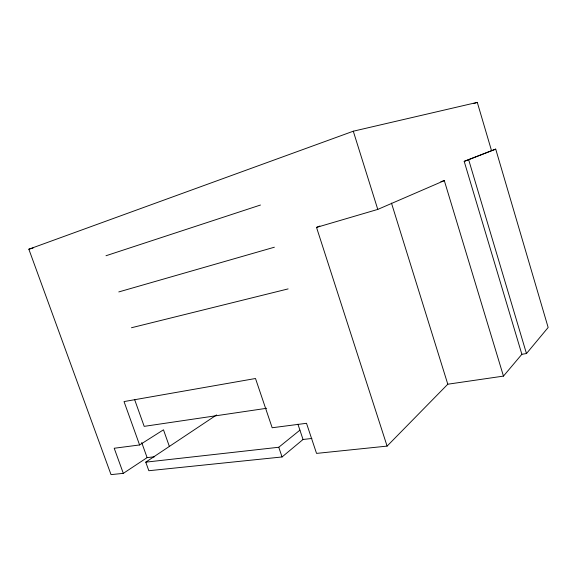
<?xml version="1.0" encoding="UTF-8"?>
<svg xmlns="http://www.w3.org/2000/svg" width="577" height="577" viewBox="0 0 577 577"><rect width="100%" height="100%" fill="white"/><g stroke="black" fill="none" stroke-linecap="round" stroke-linejoin="round"><path stroke-width="0.87" d="M521.868 354.292L526.469 353.557L548.15 327.484L495.715 149.118L464.196 161.372L521.868 354.292L503.461 376.11L447.795 384.21L387.095 446.108L316.542 453.399L306.51 423.294L272.171 427.752L255.503 378.505L124.026 401.578L139.591 444.954L114.21 448.25L123.312 473.356L147.113 457.626L154.658 456.753M216.599 414.942L145.765 462.155L148.837 470.724L282.059 456.962L303.04 439.486L311.897 438.455M145.765 462.155L278.77 447.254L299.917 430.146M139.591 444.954L163.479 429.807L169.364 446.425M387.095 446.108L316.528 227.403L377.776 209.408L444.319 180.623L503.461 376.11M316.528 227.403L319.846 226.025M464.196 161.372L495.715 149.118M123.312 473.356L111.029 474.626L28.85 249.214L353.29 131.21L477.294 102.374L491.46 150.446M473.912 103.564L477.294 102.374M105.995 255.741L260.472 205.03M440.9 181.647L444.319 180.623M28.85 249.214L33.163 247.973M118.797 291.926L274.371 247.216M131.477 327.743L288.111 288.904M266.675 408.285L144.192 426.36L134.657 399.673M141.711 442.566L147.113 457.626M278.77 447.254L282.059 456.962M297.92 424.182L303.04 439.486M353.29 131.21L377.776 209.408M391.473 203.09L447.795 384.21M468.733 159.959L526.469 353.557"/></g></svg>
